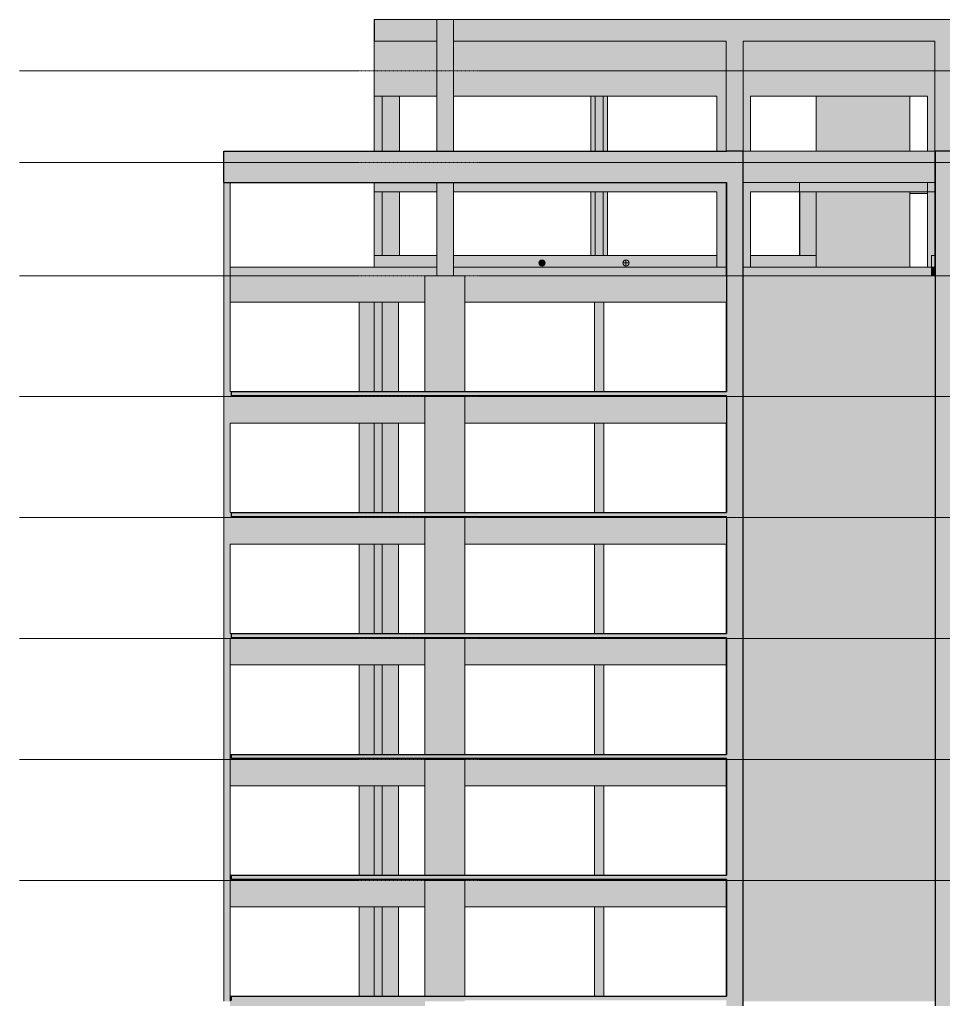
# Model space of a CAD drawing. Header units: centimetres. Extents: x -1706 to 33186, y -3196 to 88081.
# Drawn here: x 19145 to 21346, y 85688 to 88022 of the extents above; entities that cross this region are included whole.
import ezdxf

# ---------------------------------------------------------------- set-up
doc = ezdxf.new("R2010")
doc.units = ezdxf.units.CM
doc.linetypes.add('Centro', pattern=[3.175, 0.635, -0.47625, 1.5875, -0.47625])
for name, color, linetype, lineweight in [('A-FLOR', 7, 'Continuous', 9), ('A-FLOR-LEVL', 7, 'Continuous', 9), ('A-GENM', 7, 'Continuous', 25), ('S-BEAM', 7, 'Continuous', 9), ('S-COLS', 7, 'Continuous', 9)]:
    doc.layers.add(name, color=color, linetype=linetype, lineweight=lineweight)

# ---------------------------------------------------------------- blocks, each defined once
blk = doc.blocks.new('PED_FURO_CIRCULAR_R04_2020 - 15x25-3721065-CT I 001 - CRT ESQ')
at = {"layer": 'A-GENM', "lineweight": 9}
for p, q in [((-993.1, 87442.5), (-1008.1, 87442.5)), ((-1000.6, 87435), (-1000.6, 87450))]:
    blk.add_line(p, q, dxfattribs=at)

msp = doc.modelspace()

# ---------------------------------------------------------------- hatches: boundary and pattern name
at = {"layer": 'A-FLOR', "true_color": 0xc0c0c0}
for points in [[(20168.13, 87126), (20828.63, 87126), (20828.4, 87136), (19649.63, 87136), (19649.63, 87126), (20145.09, 87126)], [(20351.88, 86838), (20828.63, 86838), (20828.4, 86848), (19649.63, 86848), (19649.63, 86838), (20205.38, 86838)], [(20145.09, 86550), (20828.63, 86550), (20828.4, 86560), (19649.63, 86560), (19649.63, 86550), (20110.38, 86550)], [(20205.38, 86262), (20828.63, 86262), (20828.4, 86272), (19649.63, 86272), (19649.63, 86262), (20168.13, 86262)], [(19649.63, 85974), (20828.63, 85974), (20828.4, 85984), (19649.63, 85984), (19649.63, 85974.31)], [(20145.09, 85686), (20828.63, 85686), (20828.4, 85696), (19649.63, 85696), (19649.63, 85686), (20110.38, 85686)]]:
    msp.add_hatch(color=9, dxfattribs=at).paths.add_polyline_path(points, flags=0)
at = {"layer": 'S-BEAM', "true_color": 0xff8040}
for points in [[(20006.37, 87840), (20008.63, 87840), (20008.63, 87971), (19990.36, 87971), (19990.36, 88022), (19989.63, 88022), (19989.63, 87840)], [(20008.63, 87840), (20138.41, 87840), (20138.41, 87971), (20008.63, 87971), (20008.63, 87900)], [(20351.88, 87840), (20806.13, 87840), (20806.13, 87971), (20178.41, 87971), (20178.41, 87840)], [(20972.24, 87840), (21307.64, 87840), (21307.64, 87971), (20886.13, 87971), (20886.13, 87840)], [(20828.63, 87634), (20828.63, 87634), (20828.63, 87709), (19631.13, 87709), (19631.13, 87634), (20765.45, 87634)], [(21042.63, 87634), (21325.39, 87634), (21325.39, 87709), (20868.44, 87709), (20868.44, 87634), (21042.03, 87634)], [(20029.63, 87612), (20138.41, 87612), (20138.41, 87634), (19989.63, 87634), (19989.63, 87612), (20008.63, 87612)], [(20178.41, 87612), (20806.13, 87612), (20806.13, 87634), (20178.41, 87634)], [(20972.24, 87612), (21002.64, 87612), (21002.64, 87634), (20886.13, 87634), (20886.13, 87612)], [(21179.03, 87612), (21307.64, 87612), (21307.64, 87634), (21002.64, 87634), (21002.64, 87612), (21043.15, 87612)]]:
    msp.add_hatch(color=11, dxfattribs=at).paths.add_polyline_path(points, flags=0)
at = {"layer": 'S-BEAM', "true_color": 0xc0c0c0}
for points in [[(20049.63, 87971), (20138.41, 87971), (20138.41, 88022), (19990.36, 88022), (19990.36, 87971), (20048.53, 87971)], [(20765.45, 87971), (20828.33, 87971), (20828.33, 88022), (20178.41, 88022), (20178.41, 87971), (20351.88, 87971)], [(21325.39, 87971), (21325.39, 88022), (20868.33, 88022), (20868.33, 87971), (21307.64, 87971)], [(19989.63, 87432), (20138.41, 87432), (20138.41, 87460), (19989.63, 87460)], [(20389.41, 87435), (20391.35, 87435.26), (20393.16, 87436.01), (20394.71, 87437.2), (20395.91, 87438.75), (20396.65, 87440.56), (20396.91, 87442.5), (20396.65, 87444.45), (20395.91, 87446.25), (20394.53, 87447.95), (20393.16, 87449), (20391.35, 87449.75), (20389.12, 87449.97), (20387.47, 87449.75), (20384.61, 87448.19), (20383.14, 87446.55), (20382.92, 87446.25), (20382.17, 87444.45), (20381.91, 87442.5), (20382.17, 87440.56), (20382.92, 87438.75), (20384.11, 87437.2), (20385.66, 87436.01), (20387.47, 87435.26)], [(20110.38, 87349), (20110.38, 87412), (20138.41, 87412), (20138.41, 87432), (19646.13, 87432), (19646.13, 87349), (20041.7, 87349)], [(20205.38, 87349), (20828.4, 87349), (20828.33, 87432), (20178.41, 87432), (20178.41, 87412), (20205.38, 87412), (20205.38, 87386.34)], [(21049.79, 87412), (21317.14, 87412), (21317.14, 87432), (20868.44, 87432), (20868.85, 87412), (21043.15, 87412)], [(21325.39, 87412), (21325.39, 87432), (21317.14, 87432), (21317.14, 87412)], [(19646.13, 87061), (20110.38, 87061), (20110.38, 87126), (19649.63, 87126), (19649.63, 87136), (19646.13, 87136), (19646.13, 87112)], [(20828.4, 87061), (20828.4, 87126), (20205.38, 87126), (20205.38, 87061), (20765.45, 87061)], [(20041.7, 86773), (20110.38, 86773), (20110.38, 86838), (19649.63, 86838), (19649.63, 86848), (19646.13, 86848), (19646.13, 86773), (19990, 86773)], [(20351.88, 86773), (20828.4, 86773), (20828.4, 86838), (20205.38, 86838), (20205.38, 86773)], [(20041.7, 86485), (20110.38, 86485), (20110.38, 86550), (19649.63, 86550), (19649.63, 86560), (19646.13, 86560), (19646.13, 86485), (19938.31, 86485)], [(20205.38, 86485), (20828.4, 86485), (20828.4, 86550), (20205.38, 86550)], [(19938.31, 86197), (20110.38, 86197), (20110.38, 86262), (19649.63, 86262), (19649.63, 86272), (19646.13, 86272), (19646.13, 86197), (19731.52, 86197)], [(20765.45, 86197), (20828.4, 86197), (20828.4, 86262), (20205.38, 86262), (20205.38, 86197), (20351.88, 86197)], [(20041.7, 85909), (20110.38, 85909), (20110.38, 85974), (19649.63, 85974.31), (19649.63, 85984), (19646.13, 85984), (19646.13, 85909), (19990, 85909)], [(20205.38, 85909), (20828.4, 85909), (20828.4, 85974), (20205.38, 85974)], [(20110.38, 85621), (20110.38, 85686), (19649.63, 85686), (19649.63, 85696), (19646.13, 85696), (19646.13, 85621), (20041.7, 85621)]]:
    msp.add_hatch(color=9, dxfattribs=at).paths.add_polyline_path(points, flags=0)
at = {"layer": 'S-BEAM', "true_color": 0xff8040}
h = msp.add_hatch(color=11, dxfattribs=at)
h.paths.add_polyline_path([(22220.14, 87612), (22319.64, 87612), (22319.64, 87634), (21863.64, 87634), (21863.64, 87612), (22212.96, 87612)], flags=0)
h.paths.add_polyline_path([(21307.64, 87612), (21325.39, 87612), (21325.39, 87634), (21307.64, 87634)], flags=0)
h.paths.add_polyline_path([(21501.15, 87612), (21823.64, 87612), (21823.64, 87634), (21365.64, 87634), (21365.64, 87612), (21385.81, 87612)], flags=0)
h.paths.add_polyline_path([(21592.6, 87709), (21823.64, 87709), (21823.64, 87971), (21365.39, 87971), (21365.64, 87709), (21540.65, 87709)], flags=0)
h.paths.add_polyline_path([(21307.64, 87709), (21325.39, 87709), (21325.39, 87971), (21307.64, 87971), (21307.64, 87827.6)], flags=0)
h.paths.add_polyline_path([(22316.35, 87709), (22319.64, 87709), (22319.64, 87971), (21863.64, 87971), (21863.64, 87709), (22261.86, 87709)], flags=0)
h = msp.add_hatch(color=11, dxfattribs=at)
h.paths.add_polyline_path([(21365.64, 87608), (21483.13, 87608), (21483.13, 87612), (21365.64, 87612), (21365.64, 87610.16)], flags=0)
h.paths.add_polyline_path([(21266.71, 87608), (21307.64, 87608), (21307.64, 87612), (21265.63, 87612), (21265.63, 87608)], flags=0)
at = {"layer": 'S-BEAM', "true_color": 0xc0c0c0}
h = msp.add_hatch(color=9, dxfattribs=at)
h.paths.add_polyline_path([(20506.97, 87432), (20806.13, 87432), (20806.13, 87460), (20178.41, 87459.54), (20178.41, 87432), (20455.27, 87432)], flags=0)
h.paths.add_polyline_path([(20389.41, 87435), (20387.47, 87435.26), (20385.66, 87436.01), (20384.11, 87437.2), (20382.92, 87438.75), (20382.17, 87440.56), (20381.91, 87442.5), (20382.17, 87444.45), (20383.14, 87446.55), (20384.73, 87448.29), (20385.66, 87449), (20387.47, 87449.75), (20389.48, 87449.99), (20391.35, 87449.75), (20394.53, 87447.95), (20394.78, 87447.73), (20395.91, 87446.25), (20396.65, 87444.45), (20396.91, 87442.5), (20396.65, 87440.56), (20395.91, 87438.75), (20394.71, 87437.2), (20393.16, 87436.01), (20391.35, 87435.26)], flags=0)
h.paths.add_polyline_path([(20589.41, 87435), (20587.47, 87435.26), (20585.66, 87436.01), (20584.11, 87437.2), (20582.92, 87438.75), (20582.17, 87440.56), (20581.91, 87442.5), (20582.17, 87444.45), (20582.92, 87446.25), (20584.11, 87447.81), (20585.66, 87449), (20587.47, 87449.75), (20589.41, 87450), (20591.35, 87449.75), (20593.16, 87449), (20594.71, 87447.81), (20595.91, 87446.25), (20596.65, 87444.45), (20596.91, 87442.5), (20596.65, 87440.56), (20595.91, 87438.75), (20594.71, 87437.2), (20593.16, 87436.01), (20591.35, 87435.26)], flags=0)
h = msp.add_hatch(color=9, dxfattribs=at)
h.paths.add_polyline_path([(21042.63, 87432), (21042.63, 87460), (20886.13, 87460), (20886.13, 87432), (21037.33, 87432)], flags=0)
h.paths.add_polyline_path([(20589.41, 87435), (20591.35, 87435.26), (20593.16, 87436.01), (20594.71, 87437.2), (20595.91, 87438.75), (20596.65, 87440.56), (20596.91, 87442.5), (20596.65, 87444.45), (20595.91, 87446.25), (20594.71, 87447.81), (20593.16, 87449), (20591.35, 87449.75), (20589.41, 87450), (20587.47, 87449.75), (20585.66, 87449), (20584.11, 87447.81), (20582.92, 87446.25), (20582.17, 87444.45), (20581.91, 87442.5), (20582.17, 87440.56), (20582.92, 87438.75), (20584.11, 87437.2), (20585.66, 87436.01), (20587.47, 87435.26)], flags=0)
h = msp.add_hatch(color=9, dxfattribs=at)
h.paths.add_polyline_path([(21799.39, 87432), (21823.64, 87432), (21823.64, 87460), (21365.64, 87460), (21365.64, 87432), (21695.99, 87432)], flags=0)
h.paths.add_polyline_path([(21322.69, 87432), (21325.39, 87432), (21325.39, 87460), (21317.14, 87460), (21317.14, 87432)], flags=0)
at = {"layer": 'S-COLS', "true_color": 0xff8040}
h = msp.add_hatch(color=11, dxfattribs=at)
h.paths.add_polyline_path([(20138.41, 87412), (20178.41, 87412), (20178.41, 87634), (20138.41, 87634), (20138.41, 87428.03)], flags=0)
h.paths.add_polyline_path([(20138.41, 87709), (20178.41, 87709), (20178.41, 88022), (20138.41, 88022), (20138.41, 87827.6)], flags=0)
at = {"layer": 'S-COLS', "true_color": 0xc0c0c0}
for points in [[(20868.33, 87412), (20868.33, 88022), (20828.33, 88022), (20828.63, 87709), (20868.13, 87709), (20868.13, 87412)], [(21326.14, 87412), (21326.14, 87709), (21365.39, 87709.04), (21365.39, 88022), (21325.39, 88022), (21325.39, 87412)], [(20839.14, 83024.5), (20868.13, 83024.5), (20868.13, 87709), (20828.63, 87709), (20828.63, 83024.5)], [(21365.64, 84464.5), (21365.39, 87709), (21326.14, 87709), (21326.14, 84464.5), (21365.39, 84464.5)], [(19631.2, 87124), (19646.13, 87124), (19646.13, 87412), (19631.13, 87412), (19631.13, 87124)], [(21040.65, 87124), (21326.14, 87124), (21326.14, 87412), (20868.13, 87412), (20868.13, 87124), (21030.17, 87124)], [(19989.63, 87136), (19989.63, 87349), (19953.88, 87349), (19953.88, 87136)], [(20007.8, 87136), (20008.63, 87136), (20008.63, 87349), (19989.63, 87349), (19989.63, 87136)], [(20047.38, 87136), (20047.38, 87349), (20008.63, 87349), (20008.63, 87136), (20010.7, 87136)], [(20514.63, 87136), (20536.63, 87136), (20536.63, 87349), (20514.63, 87349), (20514.63, 87136.44)], [(19632.56, 86836), (19646.13, 86836), (19646.13, 87124), (19631.13, 87124), (19631.13, 86836)], [(19989.63, 86848), (19989.63, 87061), (19953.88, 87061), (19953.88, 86848)], [(20008.63, 86848), (20008.63, 87061), (19989.63, 87061), (19990, 86848), (19990.64, 86848)], [(20047.38, 86848), (20047.38, 87061), (20008.63, 87061), (20008.63, 86848), (20041.7, 86848)], [(20536.63, 86848), (20536.63, 87061), (20514.63, 87061), (20514.63, 86848), (20535.13, 86848)], [(19631.13, 86548), (19646.13, 86548), (19646.13, 86836), (19631.13, 86836), (19631.13, 86592.07)], [(19989.63, 86560), (19989.63, 86773), (19953.88, 86773), (19953.88, 86560)], [(19989.63, 86560), (20008.63, 86560), (20008.63, 86773), (19989.63, 86773), (19989.63, 86592.07)], [(20010.7, 86560), (20047.38, 86560), (20047.38, 86773), (20008.63, 86773), (20008.63, 86560)], [(20536.63, 86560), (20536.63, 86773), (20514.63, 86773), (20514.63, 86560), (20535.13, 86560)], [(19631.13, 86260), (19646.13, 86260), (19646.13, 86548), (19631.13, 86547.94), (19631.13, 86283.19)], [(19953.88, 86272), (19989.63, 86272), (19989.63, 86485), (19953.88, 86485), (19953.88, 86415.57)], [(19989.63, 86272), (20008.63, 86272), (20008.63, 86485), (19989.63, 86485), (19989.63, 86411.08)], [(20047.38, 86272), (20047.38, 86485), (20008.63, 86485), (20008.63, 86272), (20041.7, 86272)], [(20536.63, 86272), (20536.63, 86485), (20514.63, 86485), (20514.63, 86272), (20535.13, 86272)], [(19638.69, 85972), (19646.13, 85972), (19646.13, 86260), (19631.13, 86260), (19631.13, 85972), (19637.88, 85972)], [(19953.88, 85984), (19989.63, 85984), (19989.63, 86197), (19953.88, 86197), (19953.88, 86062.56)], [(20008.63, 85984), (20008.63, 86197), (19989.63, 86197), (19989.63, 85984), (19990.64, 85984)], [(20047.38, 85984), (20047.38, 86197), (20008.63, 86197), (20008.63, 85984), (20041.7, 85984)], [(20536.63, 85984), (20536.63, 86197), (20514.63, 86197), (20514.63, 85984), (20535.13, 85984)], [(19640.55, 85684), (19646.13, 85684), (19646.13, 85972), (19631.13, 85972), (19631.13, 85684), (19639.54, 85684)], [(19989.63, 85696), (19989.63, 85909), (19953.88, 85909), (19953.88, 85696)], [(20008.63, 85696), (20008.63, 85909), (19989.63, 85909), (19990, 85696), (19990.64, 85696)], [(20010.7, 85696), (20047.38, 85696), (20047.38, 85909), (20008.63, 85909), (20008.63, 85696)], [(20536.63, 85696), (20536.63, 85909), (20514.63, 85909), (20514.63, 85696), (20535.13, 85696)]]:
    msp.add_hatch(color=9, dxfattribs=at).paths.add_polyline_path(points, flags=0)
at = {"layer": 'S-COLS', "true_color": 0xff8040}
h = msp.add_hatch(color=11, dxfattribs=at)
h.paths.add_polyline_path([(20806.13, 87709), (20828.33, 87709), (20828.33, 87971), (20806.13, 87971), (20806.13, 87827.6)], flags=0)
h.paths.add_polyline_path([(20886.13, 87709), (20886.13, 87971), (20868.33, 87971), (20868.44, 87709)], flags=0)
for points in [[(19989.63, 87709), (20008.63, 87709), (20008.63, 87840), (19989.63, 87840), (19989.63, 87827.6)], [(20049.63, 87709), (20049.63, 87840), (20008.63, 87840), (20008.63, 87709), (20029.63, 87709)], [(20535.13, 87709), (20535.13, 87840), (20516.13, 87840), (20516.13, 87709), (20533.53, 87709)], [(21265.63, 87709), (21265.63, 87840), (21042.63, 87840), (21042.63, 87709), (21179.03, 87709)], [(19632.15, 87412), (19646.13, 87412), (19646.13, 87634), (19631.13, 87634), (19631.13, 87412)], [(20008.63, 87460), (20008.63, 87612), (19989.63, 87612), (19990, 87460), (20004.07, 87460)], [(20047.38, 87460), (20049.63, 87460), (20049.63, 87612), (20008.63, 87612), (20008.63, 87460), (20041.7, 87460)], [(20516.13, 87460), (20535.13, 87460), (20535.13, 87612), (20516.13, 87612), (20516.13, 87474.59)], [(21003.65, 87460), (21042.63, 87460), (21042.63, 87612), (21003.65, 87612), (21003.65, 87474.59)], [(21250.53, 87432), (21265.63, 87432), (21265.63, 87612), (21042.63, 87612), (21042.63, 87432), (21179.03, 87432)], [(21307.64, 87432), (21317.14, 87432), (21317.14, 87460), (21325.39, 87460), (21325.39, 87612), (21307.65, 87612), (21307.64, 87460)], [(20868.33, 87412), (20868.44, 87412), (20868.33, 87412.84)]]:
    msp.add_hatch(color=11, dxfattribs=at).paths.add_polyline_path(points, flags=0)
h = msp.add_hatch(color=11, dxfattribs=at)
h.paths.add_polyline_path([(20506.97, 87460), (20516.13, 87460), (20516.13, 87612), (20505.63, 87612), (20505.63, 87460)], flags=0)
h.paths.add_polyline_path([(20535.13, 87460), (20545.63, 87460), (20545.63, 87612), (20535.13, 87612), (20535.13, 87474.59)], flags=0)
h.paths.add_polyline_path([(20516.13, 87709), (20516.13, 87840), (20505.63, 87840), (20505.63, 87709)], flags=0)
h.paths.add_polyline_path([(20535.13, 87709), (20545.63, 87709), (20545.63, 87840), (20535.13, 87840), (20535.13, 87709.57)], flags=0)
h = msp.add_hatch(color=11, dxfattribs=at)
h.paths.add_polyline_path([(20878.13, 87432), (20886.13, 87432), (20886.13, 87634), (20868.44, 87634), (20868.85, 87432)], flags=0)
h.paths.add_polyline_path([(20828.33, 87432), (20828.33, 87634), (20806.13, 87634), (20806.13, 87432), (20817.15, 87432)], flags=0)
at = {"layer": 'S-COLS', "true_color": 0xc0c0c0}
h = msp.add_hatch(color=9, dxfattribs=at)
h.paths.add_polyline_path([(20110.38, 87124), (20205.38, 87124), (20205.38, 87126), (20110.38, 87126)], flags=0)
h.paths.add_polyline_path([(20168.13, 87136), (20205.38, 87136), (20205.38, 87412), (20110.38, 87412), (20110.38, 87136), (20145.09, 87136)], flags=0)
h = msp.add_hatch(color=9, dxfattribs=at)
h.paths.add_polyline_path([(20205.38, 86836), (20205.38, 86838), (20110.38, 86838), (20110.38, 86836), (20168.13, 86836)], flags=0)
h.paths.add_polyline_path([(20168.13, 86848), (20205.38, 86848), (20205.38, 87124), (20110.38, 87124), (20110.38, 86848), (20145.09, 86848)], flags=0)
h = msp.add_hatch(color=9, dxfattribs=at)
h.paths.add_polyline_path([(21043.15, 86836), (21326.14, 86836), (21326.14, 87124), (20868.13, 87124), (20868.13, 86836), (21042.63, 86836)], flags=0)
h.paths.add_polyline_path([(20828.4, 86848), (20828.63, 86848), (20828.4, 86945.08)], flags=0)
h = msp.add_hatch(color=9, dxfattribs=at)
h.paths.add_polyline_path([(20145.09, 86548), (20205.38, 86548), (20205.38, 86550), (20110.38, 86550), (20110.38, 86548)], flags=0)
h.paths.add_polyline_path([(20145.09, 86560), (20205.38, 86560), (20205.38, 86836), (20110.38, 86836), (20110.38, 86560)], flags=0)
h = msp.add_hatch(color=9, dxfattribs=at)
h.paths.add_polyline_path([(21021.65, 86548), (21326.14, 86548), (21326.14, 86836), (20868.13, 86836), (20868.13, 86548), (21016.77, 86548)], flags=0)
h.paths.add_polyline_path([(20828.4, 86548), (20828.63, 86548), (20828.4, 86550)], flags=0)
h = msp.add_hatch(color=9, dxfattribs=at)
h.paths.add_polyline_path([(20110.38, 86260), (20205.38, 86260), (20205.38, 86262), (20110.38, 86262)], flags=0)
h.paths.add_polyline_path([(20145.09, 86272), (20205.38, 86272), (20205.38, 86548), (20110.38, 86548), (20110.38, 86272)], flags=0)
h = msp.add_hatch(color=9, dxfattribs=at)
h.paths.add_polyline_path([(21075.63, 86260), (21326.14, 86260), (21326.14, 86548), (20868.13, 86548), (20868.13, 86260), (21061.65, 86260)], flags=0)
h.paths.add_polyline_path([(20828.4, 86260), (20828.63, 86260), (20828.4, 86262)], flags=0)
h = msp.add_hatch(color=9, dxfattribs=at)
h.paths.add_polyline_path([(20145.09, 85972), (20205.38, 85972), (20205.38, 85974), (20110.38, 85974), (20110.38, 85972)], flags=0)
h.paths.add_polyline_path([(20145.09, 85984), (20205.38, 85984), (20205.38, 86260), (20110.38, 86260), (20110.38, 85984)], flags=0)
h = msp.add_hatch(color=9, dxfattribs=at)
h.paths.add_polyline_path([(21061.63, 85972), (21326.14, 85972), (21326.14, 86260), (20868.13, 86260), (20868.13, 85972), (21043.15, 85972)], flags=0)
h.paths.add_polyline_path([(20828.4, 85972), (20828.63, 85972), (20828.4, 85974)], flags=0)
h = msp.add_hatch(color=9, dxfattribs=at)
h.paths.add_polyline_path([(20145.09, 85684), (20205.38, 85684), (20205.38, 85686), (20110.38, 85686), (20110.38, 85684)], flags=0)
h.paths.add_polyline_path([(20145.09, 85696), (20205.38, 85696), (20205.38, 85972), (20110.38, 85972), (20110.38, 85696)], flags=0)
h = msp.add_hatch(color=9, dxfattribs=at)
h.paths.add_polyline_path([(21075.63, 85684), (21326.14, 85684), (21326.14, 85972), (20868.13, 85972), (20868.13, 85684), (21061.65, 85684)], flags=0)
h.paths.add_polyline_path([(20828.4, 85684), (20828.63, 85684), (20828.4, 85686)], flags=0)
h.paths.add_polyline_path([(20828.4, 85696), (20828.63, 85696), (20828.4, 85709.55)], flags=0)

# ---------------------------------------------------------------- linework, layer by layer
at = {"layer": 'A-FLOR', "color": 190, "lineweight": 25, "true_color": 0x8000ff}
for p, q in [((19649.63, 87136), (20828.63, 87136)), ((19649.63, 87126), (19649.63, 87136)), ((20828.63, 87126), (19649.63, 87126)), ((19649.63, 86848), (20828.63, 86848)), ((19649.63, 86838), (19649.63, 86848)), ((20828.63, 86838), (19649.63, 86838)), ((19649.63, 86560), (20828.63, 86560)), ((19649.63, 86550), (19649.63, 86560)), ((20828.63, 86550), (19649.63, 86550)), ((19649.63, 86272), (20828.63, 86272)), ((19649.63, 86262), (19649.63, 86272)), ((20828.63, 86262), (19649.63, 86262)), ((19649.63, 85984), (20828.63, 85984)), ((19649.63, 85974), (19649.63, 85984)), ((20828.63, 85974), (19649.63, 85974)), ((19649.63, 85696), (20828.63, 85696)), ((19649.63, 85686), (19649.63, 85696))]:
    msp.add_line(p, q, dxfattribs=at)
at = {"layer": 'A-FLOR-LEVL', "linetype": 'Centro'}
for p, q in [((19144.69, 87900), (24693.26, 87900)), ((19144.69, 87682), (24693.26, 87682)), ((19144.69, 87412), (24693.26, 87412)), ((19144.69, 87124), (24693.26, 87124)), ((19144.69, 86836), (24693.26, 86836)), ((19144.69, 86548), (24693.26, 86548)), ((19144.69, 86260), (24693.26, 86260)), ((19144.69, 85972), (24693.26, 85972))]:
    msp.add_line(p, q, dxfattribs=at)
at = {"layer": 'S-BEAM'}
for p, q in [((19990.36, 88022), (19989.63, 88022)), ((19989.63, 87840), (19989.63, 88022)), ((19990.36, 88022), (20138.41, 88022)), ((19990.36, 88022), (19990.36, 87971)), ((20138.41, 88022), (20138.41, 87971)), ((20178.41, 88022), (20828.33, 88022)), ((20178.41, 88022), (20178.41, 87971)), ((20868.33, 88022), (21325.39, 88022)), ((20138.41, 87971), (19990.36, 87971)), ((20828.33, 87971), (20178.41, 87971)), ((21325.39, 87971), (20868.33, 87971)), ((20008.63, 87840), (19989.63, 87840)), ((20138.41, 87840), (20008.63, 87840)), ((20806.13, 87840), (20178.41, 87840)), ((20886.13, 87840), (21307.64, 87840)), ((21307.64, 87840), (21307.64, 87709)), ((20868.44, 87634), (20868.44, 87709)), ((20868.44, 87709), (21325.39, 87709)), ((21325.39, 87634), (21325.39, 87709)), ((19989.63, 87634), (19989.63, 87612)), ((21325.39, 87634), (20868.44, 87634)), ((21002.64, 87612), (21002.64, 87634)), ((21307.64, 87634), (21307.64, 87612)), ((19989.63, 87612), (20138.41, 87612)), ((20178.41, 87612), (20806.13, 87612)), ((20886.13, 87612), (21002.64, 87612)), ((21002.64, 87612), (21307.64, 87612)), ((21265.63, 87608), (21307.64, 87608)), ((21307.64, 87612), (21325.39, 87612)), ((20138.41, 87460), (19989.63, 87460)), ((19989.63, 87460), (19989.63, 87432)), ((20178.41, 87460), (20806.13, 87460)), ((20806.13, 87432), (20806.13, 87460)), ((20886.13, 87460), (21042.63, 87460)), ((21317.14, 87432), (21317.14, 87460)), ((21325.39, 87460), (21317.14, 87460)), ((20138.41, 87432), (19646.13, 87432)), ((20138.41, 87412), (20138.41, 87432)), ((20178.41, 87432), (20178.41, 87412)), ((20178.41, 87432), (20828.33, 87432)), ((20828.33, 87412), (20828.33, 87432)), ((20868.44, 87432), (21317.14, 87432)), ((20868.44, 87432), (20868.44, 87412)), ((21317.14, 87412), (21317.14, 87432)), ((21317.14, 87412), (21317.14, 87432)), ((21317.14, 87432), (21325.39, 87432)), ((21325.39, 87412), (21325.39, 87432)), ((19646.13, 87412), (19646.13, 87349)), ((20110.38, 87412), (20110.38, 87349)), ((20138.41, 87412), (20110.38, 87412)), ((20178.41, 87412), (20205.38, 87412)), ((20205.38, 87412), (20205.38, 87349)), ((20828.4, 87412), (20828.33, 87412)), ((21325.39, 87412), (21317.14, 87412)), ((19646.13, 87349), (20110.38, 87349)), ((20828.4, 87349), (20205.38, 87349)), ((19646.13, 87136), (19649.63, 87136)), ((20110.38, 87126), (20110.38, 87061)), ((20205.38, 87126), (20205.38, 87061)), ((19646.13, 87061), (20110.38, 87061)), ((20205.38, 87061), (20828.4, 87061)), ((19646.13, 86848), (19649.63, 86848)), ((20110.38, 86838), (20110.38, 86773)), ((20205.38, 86838), (20205.38, 86773)), ((19646.13, 86773), (20110.38, 86773)), ((20205.38, 86773), (20828.4, 86773)), ((19646.13, 86560), (19649.63, 86560)), ((20110.38, 86550), (20110.38, 86485)), ((20205.38, 86550), (20205.38, 86485)), ((19646.13, 86548), (19646.13, 86485)), ((20828.4, 86485), (20828.4, 86548)), ((19646.13, 86485), (20110.38, 86485)), ((20205.38, 86485), (20828.4, 86485)), ((19646.13, 86272), (19649.63, 86272)), ((19646.13, 86272), (19646.13, 86260)), ((19646.13, 86260), (19646.13, 86197)), ((20110.38, 86262), (20110.38, 86197)), ((20205.38, 86262), (20205.38, 86197)), ((20828.4, 86260), (20828.4, 86262)), ((20828.4, 86197), (20828.4, 86260)), ((19646.13, 86197), (20110.38, 86197)), ((20205.38, 86197), (20828.4, 86197)), ((19646.13, 85984), (19649.63, 85984)), ((19646.13, 85984), (19646.13, 85972)), ((19646.13, 85972), (19646.13, 85909)), ((20110.38, 85974), (20110.38, 85909)), ((20205.38, 85974), (20205.38, 85909)), ((20828.4, 85972), (20828.4, 85974)), ((20828.4, 85909), (20828.4, 85972)), ((19646.13, 85909), (20110.38, 85909)), ((20205.38, 85909), (20828.4, 85909)), ((19646.13, 85696), (19649.63, 85696)), ((19646.13, 85696), (19646.13, 85684))]:
    msp.add_line(p, q, dxfattribs=at)
at = {"layer": 'S-BEAM', "color": 190, "lineweight": 25, "true_color": 0x8000ff}
for p, q in [((19631.13, 87634), (19631.13, 87709)), ((19631.13, 87709), (20828.63, 87709)), ((19631.13, 87634), (20828.63, 87634))]:
    msp.add_line(p, q, dxfattribs=at)
at = {"layer": 'S-BEAM'}
for centre, start, end in [((20389.41, 87442.5), 90, 270), ((20389.41, 87442.5), 270, 90), ((20589.41, 87442.5), 90, 270), ((20589.41, 87442.5), 270, 90)]:
    msp.add_arc(centre, 7.5, start, end, dxfattribs=at)
at = {"layer": 'S-COLS'}
for p, q in [((20138.41, 88022), (20178.41, 88022)), ((20138.41, 88022), (20138.41, 87709)), ((20178.41, 88022), (20178.41, 87709)), ((20868.33, 88022), (20828.33, 88022)), ((21365.39, 88022), (21325.39, 88022)), ((20828.33, 87971), (20828.33, 87709)), ((20868.33, 87412), (20868.33, 87971)), ((21325.39, 87971), (21325.39, 87412)), ((19989.63, 87840), (19989.63, 87709)), ((20008.63, 87840), (20008.63, 87709)), ((20049.63, 87840), (20049.63, 87709)), ((20505.63, 87840), (20505.63, 87709)), ((20516.13, 87840), (20516.13, 87709)), ((20535.13, 87840), (20535.13, 87709)), ((20545.63, 87840), (20545.63, 87709)), ((20806.13, 87840), (20806.13, 87709)), ((20886.13, 87840), (20886.13, 87709)), ((21042.63, 87709), (21042.63, 87840)), ((21265.63, 87840), (21265.63, 87709)), ((20868.44, 87709), (20868.44, 87412)), ((21325.44, 87709), (21326.14, 87709)), ((21325.44, 87709), (21325.44, 87412)), ((19631.13, 87634), (19631.13, 87412)), ((19646.13, 87412), (19646.13, 87634)), ((20138.41, 87634), (20138.41, 87412)), ((20178.41, 87634), (20178.41, 87412)), ((20828.33, 87634), (20828.33, 87412)), ((20828.44, 87634), (20828.44, 87412)), ((19989.63, 87612), (19989.63, 87460)), ((20008.63, 87612), (20008.63, 87460)), ((20049.63, 87612), (20049.63, 87460)), ((20505.63, 87612), (20505.63, 87460)), ((20516.13, 87612), (20516.13, 87460)), ((20535.13, 87612), (20535.13, 87460)), ((20545.63, 87612), (20545.63, 87460)), ((20806.13, 87612), (20806.13, 87432)), ((20886.13, 87612), (20886.13, 87432)), ((21042.63, 87432), (21042.63, 87612)), ((21265.63, 87612), (21265.63, 87432)), ((21307.64, 87612), (21307.64, 87432)), ((19631.13, 87412), (19631.13, 87124)), ((19646.13, 87412), (19631.13, 87412)), ((19646.13, 87412), (19646.13, 87136)), ((20110.38, 87412), (20110.38, 87136)), ((20205.38, 87412), (20110.38, 87412)), ((20178.41, 87412), (20138.41, 87412)), ((20205.38, 87136), (20205.38, 87412)), ((21326.14, 87412), (21317.14, 87412)), ((21326.14, 87412), (21325.39, 87412)), ((21326.14, 87412), (21325.44, 87412)), ((19953.88, 87136), (19953.88, 87349)), ((19989.63, 87349), (19989.63, 87136)), ((20008.63, 87349), (20008.63, 87136)), ((20047.38, 87349), (20047.38, 87136)), ((20514.63, 87349), (20514.63, 87136)), ((20536.63, 87349), (20536.63, 87136)), ((20828.4, 87349), (20828.4, 87136)), ((19631.13, 87124), (19631.13, 86836)), ((19646.13, 87124), (19631.13, 87124)), ((19646.13, 87124), (19631.13, 87124)), ((20110.38, 87126), (20110.38, 87124)), ((20110.38, 87124), (20110.38, 86848)), ((20205.38, 87124), (20110.38, 87124)), ((20205.38, 87124), (20110.38, 87124)), ((20205.38, 87124), (20205.38, 87126)), ((20205.38, 86848), (20205.38, 87124)), ((21326.14, 87124), (20868.13, 87124)), ((21326.14, 87124), (20868.13, 87124)), ((19646.13, 87061), (19646.13, 86848)), ((19953.88, 86848), (19953.88, 87061)), ((19989.63, 87061), (19989.63, 86848)), ((20008.63, 87061), (20008.63, 86848)), ((20047.38, 87061), (20047.38, 86848)), ((20514.63, 87061), (20514.63, 86848)), ((20536.63, 87061), (20536.63, 86848)), ((20828.4, 87061), (20828.4, 86848)), ((19631.13, 86836), (19631.13, 86548)), ((19646.13, 86836), (19631.13, 86836)), ((19646.13, 86836), (19631.13, 86836)), ((20110.38, 86838), (20110.38, 86836)), ((20110.38, 86836), (20110.38, 86560)), ((20205.38, 86836), (20110.38, 86836)), ((20205.38, 86836), (20110.38, 86836)), ((20205.38, 86836), (20205.38, 86838)), ((20205.38, 86560), (20205.38, 86836)), ((21326.14, 86836), (20868.13, 86836)), ((21326.14, 86836), (20868.13, 86836)), ((19646.13, 86773), (19646.13, 86560)), ((19953.88, 86560), (19953.88, 86773)), ((19989.63, 86773), (19989.63, 86560)), ((20008.63, 86773), (20008.63, 86560)), ((20047.38, 86773), (20047.38, 86560)), ((20514.63, 86773), (20514.63, 86560)), ((20536.63, 86773), (20536.63, 86560)), ((20828.4, 86773), (20828.4, 86560)), ((20110.38, 86550), (20110.38, 86548)), ((20205.38, 86548), (20205.38, 86550)), ((19631.13, 86548), (19631.13, 86260)), ((19646.13, 86548), (19631.13, 86548)), ((19646.13, 86548), (19631.13, 86548)), ((19646.13, 86548), (19646.13, 86485)), ((20110.38, 86548), (20110.38, 86272)), ((20205.38, 86548), (20110.38, 86548)), ((20205.38, 86548), (20110.38, 86548)), ((20205.38, 86272), (20205.38, 86548)), ((20828.4, 86548), (20828.4, 86485)), ((21326.14, 86548), (20868.13, 86548)), ((21326.14, 86548), (20868.13, 86548)), ((19646.13, 86485), (19646.13, 86272)), ((19953.88, 86272), (19953.88, 86485)), ((19989.63, 86485), (19989.63, 86272)), ((20008.63, 86485), (20008.63, 86272)), ((20047.38, 86485), (20047.38, 86272)), ((20514.63, 86485), (20514.63, 86272)), ((20536.63, 86485), (20536.63, 86272)), ((20828.4, 86485), (20828.4, 86272)), ((19646.13, 86272), (19646.13, 86260)), ((19631.13, 86260), (19631.13, 85972)), ((19646.13, 86260), (19631.13, 86260)), ((19646.13, 86260), (19631.13, 86260)), ((19646.13, 86260), (19646.13, 86197)), ((20110.38, 86262), (20110.38, 86260)), ((20110.38, 86260), (20110.38, 85984)), ((20205.38, 86260), (20110.38, 86260)), ((20205.38, 86260), (20110.38, 86260)), ((20205.38, 86260), (20205.38, 86262)), ((20205.38, 85984), (20205.38, 86260)), ((20828.4, 86262), (20828.4, 86260)), ((20828.4, 86260), (20828.4, 86197)), ((21326.14, 86260), (20868.13, 86260)), ((21326.14, 86260), (20868.13, 86260)), ((19646.13, 86197), (19646.13, 85984)), ((19953.88, 85984), (19953.88, 86197)), ((19989.63, 86197), (19989.63, 85984)), ((20008.63, 86197), (20008.63, 85984)), ((20047.38, 86197), (20047.38, 85984)), ((20514.63, 86197), (20514.63, 85984)), ((20536.63, 86197), (20536.63, 85984)), ((20828.4, 86197), (20828.4, 85984)), ((19631.13, 85972), (19631.13, 85684)), ((19646.13, 85972), (19631.13, 85972)), ((19646.13, 85972), (19631.13, 85972)), ((19646.13, 85984), (19646.13, 85972)), ((19646.13, 85972), (19646.13, 85909)), ((20110.38, 85974), (20110.38, 85972)), ((20110.38, 85972), (20110.38, 85696)), ((20205.38, 85972), (20110.38, 85972)), ((20205.38, 85972), (20110.38, 85972)), ((20205.38, 85972), (20205.38, 85974)), ((20205.38, 85696), (20205.38, 85972)), ((20828.4, 85974), (20828.4, 85972)), ((20828.4, 85972), (20828.4, 85909)), ((21326.14, 85972), (20868.13, 85972)), ((21326.14, 85972), (20868.13, 85972)), ((19646.13, 85909), (19646.13, 85696)), ((19953.88, 85696), (19953.88, 85909)), ((19989.63, 85909), (19989.63, 85696)), ((20008.63, 85909), (20008.63, 85696)), ((20047.38, 85909), (20047.38, 85696)), ((20514.63, 85909), (20514.63, 85696)), ((20536.63, 85909), (20536.63, 85696)), ((20828.4, 85909), (20828.4, 85696)), ((19646.13, 85696), (19646.13, 85684))]:
    msp.add_line(p, q, dxfattribs=at)
at = {"layer": 'S-COLS', "color": 190, "lineweight": 25, "true_color": 0x8000ff}
for p, q in [((20868.13, 87709), (20828.63, 87709)), ((20868.13, 87709), (20868.13, 83024.5)), ((21326.14, 87709), (21326.14, 84464.5)), ((21365.64, 87709), (21326.14, 87709)), ((20828.63, 87634), (20828.63, 87136)), ((21003.65, 87460), (21003.65, 87612)), ((20828.63, 87126), (20828.63, 86848)), ((20828.63, 86838), (20828.63, 86560)), ((20828.63, 86550), (20828.63, 86272)), ((20828.63, 86262), (20828.63, 85984)), ((20828.63, 85974), (20828.63, 85696))]:
    msp.add_line(p, q, dxfattribs=at)

# ---------------------------------------------------------------- block references
at = {"layer": 'A-GENM', "lineweight": 9}
for p in [(21389.99, 0), (21589.99, 0)]:
    msp.add_blockref('PED_FURO_CIRCULAR_R04_2020 - 15x25-3721065-CT I 001 - CRT ESQ', p, dxfattribs=at)

doc.saveas('drawing.dxf')
